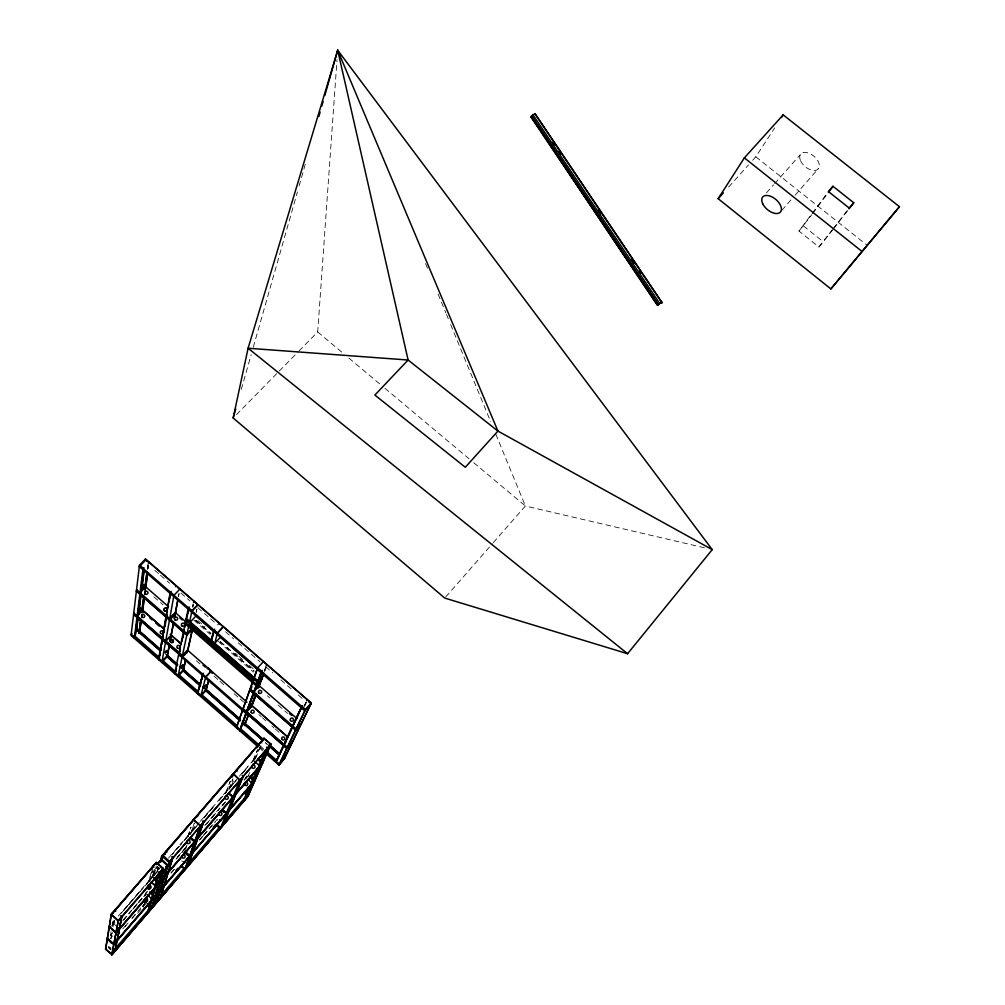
<?xml version="1.0" encoding="UTF-8"?>
<svg xmlns="http://www.w3.org/2000/svg" width="1005" height="1005" viewBox="0 0 1005 1005"><rect width="100%" height="100%" fill="white"/><g stroke="black" fill="none" stroke-linecap="round" stroke-linejoin="round"><path stroke-width="0.75" stroke-dasharray="5 3.75" d="M299.038 350.946L317.693 331.952L337.027 59.634M147.396 569.157L147.999 564.546M147.471 569.219L148.074 564.609M148.15 568.378L148.552 565.3M148.3 568.34L148.702 565.275M111.09 931.685L110.537 935.102L111.367 935.831L113.301 933.607M112.07 926.17L113.138 920.002M113.314 924.273L112.736 922.678L113.59 923.432M110.839 938.833L111.53 935.178L110.701 934.449L111.429 935.743L110.45 935.215L112.472 932.879M113.414 924.148L114.068 920.429M110.902 938.745L111.53 935.178M113 926.836L114.143 920.341M178.362 596.706L178.94 593.641M178.501 596.706L179.078 593.628M192.985 607.51L193.626 604.482M196.138 612.183L196.804 609.168M196.289 612.183L196.955 609.168M145.172 895.958L146.315 891.523M151.265 872.327L148.979 881.184L151.491 872.001M150.109 881.234L153.112 869.978M152.71 875.845L154.28 869.878L152.71 875.996M153.665 875.594L156.089 866.511M154.004 874.878L156.026 867.302M156.705 872.792L158.313 866.926M156.717 872.943L158.325 867.076M241.301 389.362L251.162 354.69M253.298 347.165L297.43 191.917M299.138 185.9L305.57 163.287M188.865 836.977L187.935 836.173L190.912 827.115M188.023 836.223L191.063 827.102M185.586 849.187L187.043 844.828M190.435 834.653L194.329 823.032M191.478 831.725L194.354 823.108M192.809 831.022L195.297 823.773M264.189 671.214L265.747 666.981M264.265 671.277L265.822 667.056M264.918 670.398L265.986 667.534M264.981 670.637L266.137 667.521M225.761 792.832L230.208 781.262M226.464 791.375L230.359 781.249M228.939 789.164L232.896 778.95L229.215 788.611M231.527 785.571L234.429 778.259M245.408 778.837L246.589 776.011M253.072 760.458L257.192 750.547M245.961 777.845L245.609 778.699L248.549 775.307L244.366 780.018M253.235 760.396L257.933 749.102M254.592 759.78L260.559 745.61M247.846 776.903L249.629 772.493M255.622 758.398L260.998 745.584M304.013 706.377L305.997 702.156M304.088 706.452L306.085 702.231M304.804 705.472L306.136 702.658M304.817 705.623L306.148 702.809M150.75 878.835C152.647 876.636 148.828 881.021 150.825 878.797M254.453 759.064L255.056 758.348L254.516 759.026M752.67 160.285L755.81 156.793L774.616 127.974M832.856 229.63L818.949 246.991L798.975 231.062L826.562 194.028M798.975 231.062L811.726 214.781M812.643 213.537L827.429 193.726M818.949 246.991L832.19 229.969M833.132 228.751L848.27 209.279M833.811 228.411L848.057 210.095M122.798 928.871L127.823 923.042M131.843 918.382L136.228 913.13M137.861 911.384L140.876 907.892M142.886 905.555L145.7 902.302M170.875 872.93L174.154 869.287M199.254 840.155L202.47 836.273M203.349 835.406L211.64 825.633M217.294 819.213L214.605 822.354L215.384 823.032L218.072 819.892M125.097 926.648L128.1 923.03M132.271 918.319L136.291 913.507M142.446 906.384L144.569 904.048M171.139 873.094L174.292 869.564M199.832 839.791L202.985 836.273M203.927 835.042L214.253 823.196M137.66 913.244L141.68 908.57M143.677 906.246L146.491 902.992M122.723 920.517L137.798 902.892M138.853 901.837L147.949 891.134M177.232 857.252L187.407 845.469M204.769 825.369L206.917 823.032M210.899 818.271L223.223 804.151M243.901 780.056L246.878 776.601M110.286 935.253L112.309 932.916M123.452 920.015L131.555 910.631M132.572 909.45L145.738 894.211M175.95 859.225L186.189 847.366L184.279 849.74M205.472 825.042L215.673 813.246M221.778 806.161L225.886 801.4M123.577 920.015L129.645 912.992M133.678 908.319L137.723 903.633M138.728 902.465L142.773 897.792M143.778 896.623L145.8 894.274M176.365 858.898L182.294 852.026M206.628 823.849L219.957 808.409M222.733 805.193L225.736 801.726M157.446 866.423L152.484 872.152L151.604 871.373M112.259 923.03L114.683 920.417M118.301 916.058L161.428 866.235M168.438 858.144L199.317 822.492M200.322 821.324L238.436 777.468M239.316 776.275L256.325 756.79M112.145 923.721L114.143 921.397M121.178 913.281L130.223 902.842M131.228 901.673L142.27 888.91M146.29 884.274L156.692 872.252M179.191 846.26L172.194 854.351L179.267 846.336M192.96 830.356L180.197 845.105L191.277 832.454M193.965 829.2L196.993 825.708M204.028 817.567L213.085 807.116M219.128 800.143L231.967 785.307M241.904 773.825L247.871 766.941M251.84 762.343L255.81 757.757L252.921 761.25M112.46 923.507L114.507 921.145M123.69 910.53L127.773 905.807M128.803 904.626L139.017 892.829M140.034 891.649L144.117 886.938M145.135 885.757L152.396 877.365M154.016 875.506L156.68 872.428M194.128 829.163L197.143 825.683M204.166 817.567L213.198 807.141M219.216 800.181L226.238 792.066M229.127 788.737L232.105 785.294M243.009 772.707L247.959 766.978M111.693 926.158L115.361 921.899M781.865 210.296L791.073 199.781M795.169 195.121L818.711 168.262M445.793 596.895L492.312 543.78M493.342 542.6L525.389 506.005L706.151 548.202M766.388 192.935L773.586 184.82M774.616 183.651L800.319 154.644M728.612 187.043L748.486 164.946M236.464 414.638L278.171 372.177M279.277 371.059L297.932 352.064M755.81 156.793L867.403 245.484M803.41 225.937L823.359 241.841M317.693 331.952L342.906 353.082M348.911 358.107L380.129 384.262M384.928 388.294L468.971 458.72M473.77 462.74L525.389 506.005L495.503 433.431M229.19 788.51L230.12 789.277M223.148 804.264L223.952 804.967M181.704 860.808L182.495 861.637M154.77 570.262L159.343 574.282M160.499 575.249L169.657 583.239M180.95 593.025L189.958 600.902M197.822 607.698L209.429 617.824M210.598 618.804L217.545 624.884M225.509 631.768L233.562 638.803M238.172 642.773L260.044 661.83M265.709 666.717L272.682 672.81M280.81 679.883L291.274 688.978M298.259 695.008L302.894 699.078M197.897 620.562L204.92 626.705M235.358 653.175L237.695 655.235M238.876 656.227L244.718 661.353M249.403 665.423L254.089 669.506M195.774 620.273L210.937 633.464M220.258 641.579L254.051 671.001M195.699 620.374L210.849 633.565M220.183 641.68L253.976 671.101M193.802 620.11L210.12 634.356M218.286 641.454L253.499 672.106M153.891 596.819L163.074 604.859M267.481 695.837L269.843 697.922M278.134 705.121L287.593 713.399M159.845 868.747L157.571 866.775L159.732 868.948M156.68 867.265L158.953 869.237M156.202 867.805L158.463 869.802M151.818 870.556L155.222 873.546M258.901 714.668L261.237 716.741M262.431 717.746L265.936 720.836M271.815 725.949L274.151 728.022M275.332 729.027L281.199 734.178M196.377 660.737L199.92 663.865M214.078 676.227L218.788 680.36M219.982 681.365L225.874 686.541M234.127 693.752L238.851 697.885M240.032 698.89L243.562 702.005M148.979 881.159L149.921 881.975M260.345 746.037L263.825 749.114M259.667 746.816L263.159 749.868M259.051 747.532L262.493 750.71M112.648 922.753L118.213 927.665M112.623 923.306L113.49 924.06M110.625 934.512L112.761 936.409M425.567 263.612L428.557 270.873M438.117 294.088L445.893 312.957M446.484 314.414L448.28 318.773M450.667 324.577L490.716 421.824M193.148 603.791L192.483 606.869L193.224 603.867M223.148 804.088L222.871 805.043L223.223 804.176M189.091 834.552L189.706 833.836L189.091 834.552M235.949 780.709L232.959 784.151L236.062 780.722M143.439 906.975L142.647 906.271L143.376 907.05M267.77 744.78L265.421 742.72L267.707 744.831M800.57 160.775A11.482 6.821 40.1 0 0 817.492 169.556A11.482 6.821 40.1 0 0 810.533 153.928A11.482 6.821 40.1 0 0 800.57 160.775"/><path stroke-width="1.5" d="M337.479 53.378L337.693 50.25L712.231 549.622L627.585 653.715L444.763 598.076L233.173 417.992L248.097 348.233L337.693 50.25L497.94 431.082L712.231 549.622M257.808 746.589L131.065 635.449L139.494 565.187L143.074 568.466L143.903 567.599L143.062 568.327L134.331 638.301L135.009 637.459M131.957 633.552L131.203 634.318L258.511 745.798M137.145 590.299L136.341 591.141L186.804 635.16L192.495 629.067M137.459 617.962L135.198 635.951L137.534 618.025M140.399 594.709L137.647 616.467L140.474 594.772M140.587 593.226L143.64 569.069L140.662 593.302M164.431 629.231L139.343 607.309L138.401 609.394L141.78 612.284L143.891 596.317L141.617 612.196L142.409 611.48L144.343 596.983M142.333 583.717L141.353 585.928L144.695 588.842L145.424 588.051L142.094 585.136L145.712 588.189M139.306 566.82L145.285 560.476L145.398 559.094L311.236 703.048L284.176 759.152L278.925 765.106L266.086 753.7M140.976 594.407L136.479 629.808L136.567 628.715L160.8 649.934M141.366 591.329L144.104 569.81M145.285 560.476L145.474 558.981L311.211 703.098L284.063 759.114M140.989 594.545L136.492 629.896L159.921 650.336M141.378 591.468L144.104 569.948M140.713 619.758L138.992 633.401L141.366 620.361M144.795 588.855L146.981 572.234M138.992 633.401L140.788 619.821M144.871 588.917L147.057 572.297M139.607 632.622L141.215 620.537M141.617 617.522L142.019 614.495M144.733 594.018L145.135 591.053M147.534 572.988L145.687 586.845L140.009 592.762L140.738 591.995M141.78 617.309L142.182 614.243M142.597 611.191L144.431 597.41M144.833 594.357L145.449 589.759M145.851 586.694L147.685 572.925M283.737 756.752L284.516 755.496M290.357 744.743L288.221 747.017L290.206 744.806M111.919 954.047L105.563 949.16M107.422 938.23L108.151 939.562M109.319 926.61L115.964 933.205L262.368 763.335M157.019 864.086L156.265 862.378L163.338 868.534L163.011 869.287L118.226 921.258L111.316 914.362L156.34 862.478L111.228 914.299L105.55 949.185L111.882 954.75L247.984 796.324L270.898 744.152L264.001 738.26L162.395 855.343L160.775 861.21M105.701 949.147L111.379 914.286M171.189 591.342L170.272 592.146L158.602 659.582L159.343 658.79M158.727 659.569L170.423 592.133M159.921 655.951L160.348 652.999M160.85 650.097L161.365 647.207M161.868 644.306L162.37 641.416M163.865 632.836L164.393 629.796M164.921 626.743L166.252 619.13M169.895 598.716L170.335 595.701M173.94 595.186L161.868 662.446L167.119 656.705L169.418 644.406M165.762 641.077L165.486 642.358M173.463 622.861L169.996 641.328L173.601 622.861M174.317 618.251L177.785 599.784M167.245 656.705L169.267 645.939M174.468 618.238L177.935 599.784M247.921 796.224L111.882 954.725L248.373 795.445L244.341 791.84M112.912 943.745L113.841 943.883M115.889 933.13L262.883 762.406L116.09 932.54L109.243 926.522M118.15 921.17L118.276 920.48L111.882 954.75M111.869 954.587L118.351 920.404M114.897 951.069L121.756 916.472L120.927 915.593L121.919 916.46L115.035 951.057L114.168 950.29M117.12 940.09L116.178 939.926M119.293 929.16L118.552 927.791M188.438 607.811L174.656 673.664L175.398 672.86M178.965 654.016L179.669 653.25M183.689 630.839L184.392 630.072L183.588 630.788M175.724 671.34L176.352 668.3L175.787 671.403M178.89 656.114L179.518 653.074L178.89 653.891M179.744 651.994L180.36 649.016L179.041 652.748M181.905 641.579L183.463 634.142M184.92 627.12L186.415 619.909M186.93 617.434L188.513 609.821M182.91 637.183L183.538 634.218M185.9 622.861L186.49 619.985M187.948 613L188.576 610.01M185.498 660.247L183.174 670.775L177.935 676.403M187.156 652.735L192.483 628.703M183.299 670.762L185.636 660.247M187.634 651.227L192.294 630.198M147.069 888.571L147.836 885.619M152.019 869.375L152.785 866.41L153.84 867.177L152.948 866.398M214.643 629.143L210.761 641.542L211.565 640.662M147.333 888.106L148.062 885.305M197.482 693.538L203.224 673.224L197.344 693.551L198.086 692.747M213.889 629.947L210.899 641.529L211.64 640.738M198.864 689.731L202.369 676.177L200.108 685.272M211.942 639.218L213.437 633.414M144.532 902.591L145.775 898.043M148.112 888.923L149.268 884.651M145.599 902.704L146.78 898.231M149.155 889.274L150.335 884.802L149.155 889.425M146.001 901.347L146.793 898.37M156.34 862.478L149.908 870.292M200.698 696.365L205.799 676.842L211.339 670.976M201.741 695.234L205.849 690.623L208.726 680.046M208.864 680.046L205.912 690.686M263.976 738.311L162.257 856.235L169.091 862.34L270.898 744.152L247.858 796.299M160.926 861.197C161.403 844.326 168.601 870.745 172.898 857.491L171.855 856.737L172.747 857.504L160.26 898.269L172.898 857.491M147.71 904.55L151.793 908.118L163.237 868.496L159.858 872.579L158.878 871.724L159.845 872.415L148.778 911.774L147.911 911.02L150.851 900.656M151.19 899.274L154.519 887.516M154.833 886.222L158.576 873.018M152.006 900.003L152.195 899.337M155.687 886.988L155.888 886.259L151.567 882.277M171.629 861.662L158.426 877.302L157.534 876.536M165.008 854.325L165.85 851.373L166.817 852.215L165.863 851.524L165.034 854.438M233.173 417.992L235.735 408.947M318.849 116.567L320.13 112.045M321.851 106.015L323.133 101.492M324.841 95.462L337.693 50.25L338.899 53.152M151.73 908.193L163.174 868.584L156.265 862.579M159.092 883.219L159.23 882.39M152.986 906.736L163.463 870.933L153.049 906.661M156.001 903.219L166.742 867.139L165.938 866.285L166.893 867.127L156.139 903.206M165.209 875.619L164.971 876.398M184.895 869.727L200.372 825.733L203.764 821.814L202.784 820.985L203.6 821.826L187.784 866.222M190.196 856.587L191.767 852.152M263.36 661.642L257.519 668.049L236.351 727.733L257.669 668.049M250.496 689.191L249.717 690.058L295.621 730.107L301.249 723.751M198.211 837.353L197.91 838.22M203.764 821.814L187.922 866.21L187.068 865.468M239.655 730.509L261.978 670.322L239.667 730.648L246.326 713.299M261.488 671.679L246.552 711.791M240.899 728.449L246.401 713.362M247.255 711.025L261.564 671.742M258.009 687.608L263.888 673.199M255.974 693.463L251.149 706.553L251.916 705.849M263.235 673.802L258.122 687.634L255.76 685.611M244.228 725.56L248.75 714.517M251.225 706.616L255.521 694.983M263.31 673.865L258.197 687.709L258.737 686.792M244.831 724.756L248.913 713.688M251.476 706.766L255.609 695.586M251.552 706.829L255.785 695.498M255.345 683.84L258.913 686.918L263.9 673.564M165.423 652.597L166.956 650.461L166.353 651.026M231.866 776.915C233.499 766.715 239.567 788.347 243.248 776.162L242.205 775.42L243.084 776.174L223.085 825.13L222.306 824.452L223.223 825.118L243.248 776.162M232.029 776.903L233.135 774.013L239.919 779.83L220.271 828.56L216.238 824.954M226.138 814.063L226.414 813.133L222.319 809.414M184.807 654.054L184.191 655.436M229.479 809.565L229.14 810.407L228.336 809.691M236.15 793.234L235.848 794.239M185.146 653.84L185.586 653.69M181.629 666.466L181.277 667.132L182.822 664.996M183.212 664.921L182.646 665.285M243.964 785.169L245.22 782.242M244.265 785.458L245.446 782.468M252.029 766.941L253.222 763.951M264.064 738.361L261.476 741.74M661.215 303.296L661.717 302.191L657.458 305.231L530.879 116.693L534.936 113.603L662.144 302.832L661.215 303.296L661.679 302.216L534.899 113.64M267.619 747.808L245.082 799.678L244.228 798.95L250.408 784.767M257.305 768.863L251.024 783.347M259.654 766.024L258.813 765.295L265.534 749.856M204.656 686.629L204.291 687.282L205.133 686.415M206.201 685.058L205.409 685.724M275.609 762.154L302.518 705.585M275.747 762.142L301.776 706.415M276.991 759.931L284.164 744.579L283.548 745.421M292.832 726.037L284.666 743.738L292.907 726.113L292.204 726.917M293.297 725.057L301.123 708.299L292.581 725.861M277.053 759.994L284.239 744.642M305.357 709.543L278.938 764.943L284.629 758.21L279.49 763.988M117.07 931.673L117.736 930.894L117.158 931.597M163.35 854.489L164.029 853.697M158.174 884.036L156.893 885.518L158.174 883.998M170.762 860.142L171.076 859.815M234.466 772.569L233.826 773.272L234.479 772.506M269.064 746.527L269.679 745.785L269.114 746.501M261.702 764.014L261.112 764.692L261.689 764.014M173.551 615.349L172.986 616.166M247.243 796.978L246.69 797.643L247.268 796.965M164.958 652.597L166.516 650.738M166.993 650.738L165.938 652.094M188.714 632.396L189.556 631.253M190.85 630.437L189.116 632.346M531.821 116.253L532.813 114.608L659.594 303.284L658.376 304.766L531.796 116.279L658.401 304.741M204.266 687.018L205.837 685.146M718.148 198.676L744.366 157.86L783.171 114.872L899.45 206.703L830.871 288.925L718.148 198.676L723.374 192.86M781.45 117.497L783.171 114.872M262.732 739.931L262.179 740.647M165.322 652.195L165.147 652.697M183.852 655.235L184.531 654.356M183.149 665.184L181.503 667.019M297.631 727.394L299.314 725.384M285.621 754.567L285.056 755.295M828.346 192.483L832.969 186.289L853.76 202.771L849.011 208.877M171.704 616.781L173.048 615.311M190.523 630.926L189.443 632.17M185.473 654.016L184.631 654.871M205.962 685.573L205.208 686.478M166.365 874.476L166.403 874.538M115.047 942.841L115.261 942.665M154.117 897.452L153.539 898.206M297.995 726.904L298.523 726.263M160.046 875.229L159.996 875.393M164.694 869.84L164.82 869.802M154.23 897.39L153.451 898.307M190.975 854.715L190.9 854.815M154.443 905.053L154.406 905.015M830.871 288.925L899.45 206.703M298.799 726.427L299.641 725.082M284.804 755.609L285.709 754.391L284.855 755.258M172.709 616.48L173.337 615.211M182.747 665.737L181.704 666.855M162.32 888.018L162.446 887.779M853.76 202.771L849.225 208.073L828.396 191.553L832.969 186.289M145.398 902.49L147.434 900.116M251.388 782.506L252.129 783.272L248.084 779.566M175.925 870.569L177.91 868.257M213.11 827.391L215.158 825.017M231.175 806.412L233.16 804.101M113.728 944.486L254.768 780.634L113.816 944.549L107.246 938.771M115.123 948.745L148.238 910.216L149.029 910.919M160.574 895.87L184.43 868.106M223.55 822.605L246.514 795.872M147.911 911.02L148.778 911.635M244.228 798.95L245.069 799.54M111.304 914.374L118.364 920.53L163.338 868.534M118.364 920.567L121.919 916.46M270.885 744.202L267.632 747.959L266.677 747.142M171.29 862.416L158.426 877.302L171.365 862.504L170.41 861.649M183.99 852.466L185.975 850.167M261.74 742.796L260.722 742.067M157.345 864.011L162.659 857.893M156.906 864.715L161.504 859.401M158.463 863.308L162.509 858.798M289.226 745.886L289.917 744.969M284.578 755.559L285.031 754.906M284.729 755.546L284.277 756.2M111.191 915.065L146.856 873.822M252.268 752.356L162.157 856.185L163.137 857.026M256.413 747.72L259.428 744.102M298.008 727.319L298.724 726.364M279.001 765.006L305.457 709.58L311.236 703.048M296.136 729.027L301.776 722.658M283.975 744.517L285.797 742.481M287.38 747.456L243.072 708.801L287.329 747.506L292.769 741.338M292.279 742.356L286.852 748.511L242.682 709.882L286.915 748.436M310.671 704.229L304.842 710.874L139.331 566.606M292.267 727.042L292.995 726.213M307.467 699.844L306.663 700.749M284.453 755.848L283.862 756.627M239.906 729.492L240.584 728.726L259.177 745.044M244.416 724.479L245.094 723.713M189.631 631.316L190.372 630.411M246.489 711.728L251.84 705.711M247.23 711.339L251.803 706.264L249.416 704.178M236.904 726.866L237.582 726.087L201.49 694.468L200.812 695.221M298.887 726.012L299.515 725.195M257.318 682.094L258.109 681.214L257.293 682.144L185.812 619.796L186.616 618.942M262.292 676.616L263.096 675.712L262.23 676.528M256.451 684.468L257.242 683.588M261.413 679.016L262.217 678.111M261.765 679.305L256.011 685.661L185.071 623.653M253.75 691.993L259.227 685.712M253.373 693.048L254.014 692.181M257.343 669.33L258.097 668.488M266.991 664.795L266.325 665.687L267.142 664.795M250.132 688.89L252.067 686.729M206.038 689.518L205.359 690.272L240.258 720.836M201.013 695.209L206.239 689.518M205.811 676.981L211.264 671.051L207.935 668.124L207.156 668.815L207.922 667.998M197.822 692.608L198.513 691.855L178.752 674.543M214.819 643.225L220.535 637.057M218.952 624.507L219.693 623.565M178.073 675.297L183.513 669.619M223.236 626.768L217.432 633.024L214.442 644.62M223.386 626.768L217.507 633.1L213.738 629.959M177.998 676.466L191.955 610.864L197.947 604.658L191.968 611.015L188.287 607.811L189.191 607.007M182.458 655.7L133.715 613.176L182.395 655.737L187.96 649.783L182.207 656.855L133.565 614.444L134.343 613.603M187.684 650.976L182.144 656.931L133.64 614.344M187.068 633.879L191.842 628.753M161.968 661.177L167.42 655.536M178.614 654.544L179.393 653.702M190.397 621.907L195.284 616.693M193.525 602.41L194.279 601.467M162.308 638.175L163.137 637.471M165.674 641.014L171.227 635.235L181.214 644.042M165.699 641.14L171.277 635.21M186.076 621.567L185.259 622.434L256.514 684.418M169.694 618.628L175.347 612.623L186.993 622.798M175.523 612.635L169.732 618.753L169.493 620.06M170.498 619.055L173.312 616.065M174.468 614.796L175.272 613.955M166.202 615.676L166.993 614.897L166.328 615.726M176.29 585.827L175.46 586.694M137.157 616.128L142.559 610.249M179.945 589.018L174.016 595.261L170.272 592.146M136.579 589.696L187.131 633.841L186.867 635.085L136.416 591.041M145.034 587.674L145.763 586.907M148.966 562.222L148.2 563.014L149.117 562.21M184.882 654.117L185.674 653.275M145.398 559.119L139.431 565.237L305.445 709.605L301.626 706.427M189.92 631.002L190.586 630.236M258.021 759.077L259.102 759.529M260.609 761.162L259.843 760.923M250.974 777.644L252.431 779.503M230.861 795.596L230.346 794.767M248.599 788.674L247.619 787.304M659.594 303.284L661.679 302.216M184.807 862.83L184.292 862.089M155.097 879.551L154.443 878.835L155.159 879.161M155.888 879.601L157.031 881.084L155.737 880.141M150.624 892.88L152.685 894.902M151.68 893.357L152.974 894.94M113.904 931.007L112.975 930.303M109.206 947.376L110.336 948.758M209.555 669.933L210.171 670.536L209.53 670.046M108.59 947.024L109.708 948.406M110.6 949.022L109.457 948.054M228.562 793.385L230.698 795.357M190.448 837.454L191.54 838.346M192.344 839.564L190.963 837.755M184.129 862.541L184.003 861.813M150.901 892.817L151.931 893.709M152.898 895.015L152.182 894.4M260.069 761.162L258.587 759.843M250.697 777.481L252.343 779.026M228.725 793.573L229.982 794.54M111.706 928.896L112.648 929.638M110.826 942.376L111.693 942.966M192.269 839.64L191.415 838.861M178.438 588.528L178.337 588.44M251.878 779.327L250.496 777.945M277.82 763.674L277.82 763.423M113.49 930.844L112.635 930.014M109.683 940.956L111.455 942.514M111.329 942.891L109.369 941.12M219.68 820.67L220.547 821.273L220.183 820.394M191.993 839.464L191.339 838.949M185.686 853.333L187.093 854.753M156.315 880.757L154.77 879.35M744.366 157.86L861.875 251.351M112.058 929.009L113.98 930.932M627.585 653.715L248.097 348.233L408.105 360.016L497.94 431.082L465.302 467.262L374.878 395.066L408.105 360.016L337.693 50.25M259.453 760.772L258.348 759.566M222.633 811.085L223.261 811.625M155.549 879.325L157.094 880.996M263.988 738.461L270.734 744.215M270.42 745.258L269.466 744.441L270.345 745.157L169.204 862.303L168.237 861.436M258.499 758.599L261.715 761.438M261.539 762.619L262.443 763.423M258.034 759.705L261.262 762.468M254.353 761.25L259.717 765.936M251.036 776.111L254.127 778.837M255.245 779.78L113.929 943.934L107.347 938.142M249.567 776.249L253.712 779.805M236.288 770.207L237.255 771.023L236.301 770.358M232.846 774.893L233.713 775.659M243.888 792.807L246.954 795.445M235.296 792.53L236.238 793.284M233.06 796.827L228.65 793.133L233.06 796.978L232.67 797.92M228.663 808.887L229.567 809.615M228.6 808.962L229.404 809.666M228.273 809.766L229.203 810.495M222.256 809.477L226.502 813.183M216.527 824.138L220.547 827.617L219.869 826.876L187.169 864.928L187.96 865.619M216.176 825.03L220.196 828.497M193.362 819.665L200.372 825.733M196.754 815.759L197.721 816.6L196.766 815.922M193.513 819.653L200.359 825.57L184.895 869.589L180.837 866.071M197.269 836.587L198.048 837.404M190.51 837.228L194.957 841.135M193.726 841.172L194.656 841.989M190.184 838.17L194.568 841.964M192.935 852.165L192.646 852.969M189.794 855.808L185.523 852.052L189.719 855.758M185.222 852.918L189.518 856.599M181.051 865.343L185.209 868.81M162.546 855.33L169.443 861.323L157.245 901.761M257.519 668.049L261.237 671.29M195.485 615.324L213.085 630.638M220.12 636.768L257.669 669.431M261.187 672.496L263.536 674.543L257.732 680.938L186.076 618.515L257.795 680.888M189.568 624.62L253.737 680.561M142.27 583.792L168.576 606.756M256.916 683.689L297.015 718.676M179.845 617.937L182.156 619.947M255.396 683.789L258.926 686.867M289.49 713.5L291.839 715.547M161.504 859.388L168.312 865.33M161.039 859.928L167.848 865.858M159.921 861.059L160.875 861.888L159.921 861.21M167.358 871.712L168.275 872.566M167.282 871.8L168.036 872.679M162.119 868.508L163.099 869.375M164.355 885.367L163.438 884.614L164.129 886.096M163.086 885.48L163.903 886.209M153.715 877.528L159.318 882.44M154.72 878.634L159.142 882.503M154.594 879.337L156.793 881.259M157.999 882.566L158.853 883.332M161.164 889.073L160.938 889.802M151.466 882.403L155.888 886.272M250.195 688.814L296.199 728.977M249.793 689.958L295.696 730.032M170.247 634.306L180.875 643.589M288.108 737.281L249.717 703.739L288.146 737.469M139.268 607.372L164.456 629.406M187.973 650.511L246.991 702.231M143.903 612.711L139.18 608.59L142.484 611.543M149.795 617.874L152.157 619.934M155.7 623.025L159.242 626.128M202.972 665.147L205.397 667.157M210.12 671.277L212.47 673.337M178.865 653.363L246.376 712.294M178.689 654.456L245.924 713.424M151.177 891.85L153.2 893.86M155.486 895.656L155.285 896.372M149.908 891.711L153.087 894.488M154.242 895.744L155.059 896.485M156.805 900.254L157.584 900.957M146.981 894.576L152.283 899.387M151.265 899.186L152.082 900.091M147.911 903.822L152.006 907.402M151.039 906.95L151.83 907.666M147.647 904.626L150.712 907.301M161.303 650.21L136.63 628.615L135.876 629.432L160.122 650.662M166.001 654.33L177.747 664.619M180.096 666.667L200.058 684.154M203.588 687.244L239.994 719.128M242.343 721.175L263.486 739.693M269.365 744.831L279.93 754.089M167.232 655.562L177.068 664.179M180.347 667.019L200.736 684.895M203.06 686.905L239.768 719.065M243.097 721.967L263.662 739.994M269.466 745.082L279.918 754.227M166.956 656.504L176.34 664.707M183.362 670.863L199.781 685.234M205.636 690.372L239.63 720.145M242.758 722.821L263.071 740.672L242.431 722.708M268.938 745.798L278.31 754.014M166.554 656.265L177.483 665.863M182.646 670.348L200.058 685.624M268.812 745.81L279.44 755.094M134.268 635.549L159.682 657.848M162.659 660.436L175.774 671.956M267.317 752.155L276.601 760.32M266.438 752.846L279.428 764.127M114.784 910.203L115.763 911.058L114.796 910.367M118.477 927.866L119.344 928.633M116.115 940.002L116.944 940.73M116.027 940.115L116.856 940.856M105.651 948.594L106.517 949.386M111.115 953.406L111.982 954.172M219.605 819.841L220.12 820.469M112.56 930.102L111.731 929.135M113.05 929.851L113.829 930.655M152.32 893.922L153.036 894.689M191.942 838.572L192.721 839.753M259.818 760.019L260.282 760.672M110.06 948.293L110.651 949.009M180.247 654.996L180.021 655.072M223.55 811.902L224.04 812.58M250.66 778.285L250.245 777.531M552.964 142.22L554.71 144.833M559.082 151.315L560.828 153.916M598.364 209.769L600.977 213.676M631.542 259.127L634.155 263.034M639.394 270.81L641.14 273.423M530.891 116.681L657.471 305.219M252.833 765.157A1.671 1.658 17.6 0 1 255.044 766.89A1.671 1.658 17.6 0 1 252.531 768.147A1.671 1.658 17.6 0 1 252.443 765.345M199.694 830.658A1.709 1.696 -49.9 0 1 199.53 831.524M225.673 796.299A1.683 1.683 -32.7 0 1 228.286 797.405A1.683 1.683 -32.7 0 1 226.163 799.302A1.683 1.683 -32.7 0 1 225.346 796.588M169.883 865.845A1.746 1.709 -53.2 0 1 169.292 866.536M187.47 840.469A1.721 1.696 -51.4 0 1 190.108 841.6A1.721 1.696 -51.4 0 1 187.948 843.534A1.721 1.696 -51.4 0 1 187.144 840.77M120.173 920.153A1.796 1.734 -55 0 1 119.922 923.432M148.388 885.656A1.759 1.721 -54.2 0 1 151.052 886.799A1.759 1.721 -54.2 0 1 148.841 888.784A1.759 1.721 -54.2 0 1 148.049 885.958M219.768 812.341A1.621 1.621 -48.4 0 1 221.917 814.025A1.621 1.621 -48.4 0 1 219.467 815.269A1.621 1.621 -48.4 0 1 219.392 812.53M165.838 878.81A1.683 1.646 -55.2 0 1 165.423 880.028M182.282 855.469A1.658 1.633 -54.4 0 1 185.021 855.845A1.658 1.633 -54.4 0 1 183.475 858.182A1.658 1.633 -54.4 0 1 182.043 855.82M118.226 932.251A1.734 1.658 -56.1 0 1 118.012 934.952M117.61 935.165A1.734 1.658 -56.1 0 1 117.183 935.253M145.386 898.558A1.696 1.646 -55.6 0 1 147.572 900.153A1.696 1.646 -55.6 0 1 145.285 901.724A1.696 1.646 -55.6 0 1 144.657 899.06M285.345 746.489L286.036 747.079L285.37 746.476M294.076 727.997L294.779 728.612L294.151 727.984M303.271 708.525L304 709.166L303.296 708.5M309.1 701.942L309.841 702.583L309.1 701.942M112.271 913.319L112.962 912.54L112.309 913.256M119.407 919.575L120.085 918.796L119.407 919.575M154.443 864.727L155.097 863.973L154.443 864.727M112.899 953.343L113.515 952.652L112.937 953.293M161.504 870.883L162.169 870.116L161.554 870.82M169.832 863.936L170.473 863.195L169.832 863.936M194.292 818.824L194.932 818.083L194.292 818.824M150.411 909.688L151.001 909.01L150.449 909.638M158.363 900.43L158.941 899.751L158.363 900.43M201.289 824.879L201.942 824.138L201.339 824.816M195.824 840.381L196.44 839.652L195.824 840.381M185.95 868.333L186.515 867.654L185.95 868.333M240.798 779.189L241.426 778.473L240.798 779.189M233.851 796.287L234.466 795.583L233.901 796.224M227.268 812.492L227.859 811.814L227.268 812.492M221.326 827.153L221.891 826.499L221.326 827.153M253.549 781.978L254.127 781.325L253.549 781.978M140.474 566.833L141.165 567.511L140.574 566.845M146.516 560.589L147.207 561.267L146.567 560.576M137.509 591.367L138.175 592.02L137.61 591.38M143.338 585.312L143.991 585.965L143.426 585.337M134.695 614.696L135.323 615.311L134.733 614.683M140.298 608.829L140.939 609.445L140.298 608.829M132.132 635.826L132.748 636.429L132.132 635.826M137.559 630.135L138.162 630.738L137.584 630.135M172.018 594.282L172.709 594.96L172.018 594.282M167.86 617.836L168.513 618.49L167.898 617.836M163.903 640.235L164.544 640.863L164.003 640.26M190.02 609.947L190.711 610.625L190.071 609.947M187.081 619.997L187.759 620.663L187.081 619.997M186.214 624.155L186.88 624.809L186.314 624.168M185.184 632.949L185.837 633.602L185.184 632.949M180.573 654.82L181.214 655.448L180.611 654.82M215.459 632.07L216.138 632.748L215.51 632.07M212.721 642.559L213.387 643.225L212.821 642.584M203.99 675.925L204.618 676.541L204.028 675.925M199.116 694.543L199.744 695.121L199.153 694.543M258.499 669.531L259.202 670.184L258.549 669.531M255.747 679.807L256.438 680.46L255.86 679.832M254.391 683.576L255.082 684.217L254.441 683.576M256.727 684.129L257.406 684.757L256.765 684.129M251.036 690.41L251.715 691.038L251.149 690.435M249.931 705.183L250.584 705.786L250.044 705.209M243.951 710.246L244.604 710.849L243.951 710.246M244.454 711.251L245.107 711.867L244.491 711.264M242.833 722.319L243.461 722.897L242.833 722.319M237.532 728.198L238.16 728.788L237.632 728.236M160.36 660.536L160.938 661.139L160.36 660.536M176.44 674.631L177.018 675.234L176.503 674.657M762.669 203.651A11.633 6.608 40.3 0 0 779.654 212.721A11.633 6.608 40.3 0 0 772.405 197.106A11.633 6.608 40.3 0 0 762.669 203.651M164.581 610.801A1.646 1.57 0.6 0 0 167.282 609.972A1.646 1.57 0.6 0 0 165.184 608.138A1.646 1.57 0.6 0 0 164.581 610.801A1.646 1.57 0.6 0 0 167.282 609.997A1.646 1.57 0.6 0 0 165.184 608.176A1.646 1.57 0.6 0 0 164.581 610.826M145.222 593.917A1.646 1.57 -0.7 0 0 147.936 593.101A1.646 1.57 -0.7 0 0 145.838 591.279A1.646 1.57 -0.7 0 0 145.222 593.917M181.892 625.901A1.646 1.583 2.1 0 0 184.606 625.072A1.646 1.583 2.1 0 0 182.495 623.226A1.646 1.583 2.1 0 0 181.892 625.901M174.945 619.834A1.646 1.57 1.5 0 0 177.646 619.005A1.646 1.57 1.5 0 0 175.536 617.171A1.646 1.57 1.5 0 0 174.945 619.834M290.307 720.196A1.646 1.621 26.7 0 0 293.108 720.761A1.646 1.621 26.7 0 0 292.179 718.098A1.646 1.621 26.7 0 0 290.307 720.196M258.662 692.772A1.646 1.608 15.4 0 0 261.488 692.621A1.646 1.608 15.4 0 0 259.918 690.284A1.646 1.608 15.4 0 0 258.662 692.772M160.75 633.464A1.583 1.52 -1.3 0 0 163.35 632.66A1.583 1.52 -1.3 0 0 161.328 630.889A1.583 1.52 -1.3 0 0 160.75 633.464M142.12 617.171A1.583 1.508 -2.5 0 0 144.733 616.379A1.583 1.508 -2.5 0 0 142.71 614.608A1.583 1.508 -2.5 0 0 142.12 617.171M177.42 648.037A1.583 1.533 0 0 0 180.021 647.22A1.583 1.533 0 0 0 177.986 645.449A1.583 1.533 0 0 0 177.42 648.037M170.724 642.182A1.583 1.52 -0.6 0 0 173.325 641.378A1.583 1.52 -0.6 0 0 171.302 639.607A1.583 1.52 -0.6 0 0 170.724 642.182A1.583 1.52 -0.6 0 0 173.325 641.404A1.583 1.52 -0.6 0 0 171.29 639.632A1.583 1.52 -0.6 0 0 170.712 642.208M281.727 738.977A1.583 1.558 27.5 0 0 284.415 739.529A1.583 1.558 27.5 0 0 283.523 736.954A1.583 1.558 27.5 0 0 281.727 738.977M251.275 712.532A1.583 1.558 13.8 0 0 254.001 712.382A1.583 1.558 13.8 0 0 252.494 710.133A1.583 1.558 13.8 0 0 251.275 712.532M245.044 785.194A1.608 1.595 0 0 0 247.67 784.277A1.608 1.595 0 0 0 245.559 782.468A1.608 1.595 0 0 0 245.044 785.194"/></g></svg>
